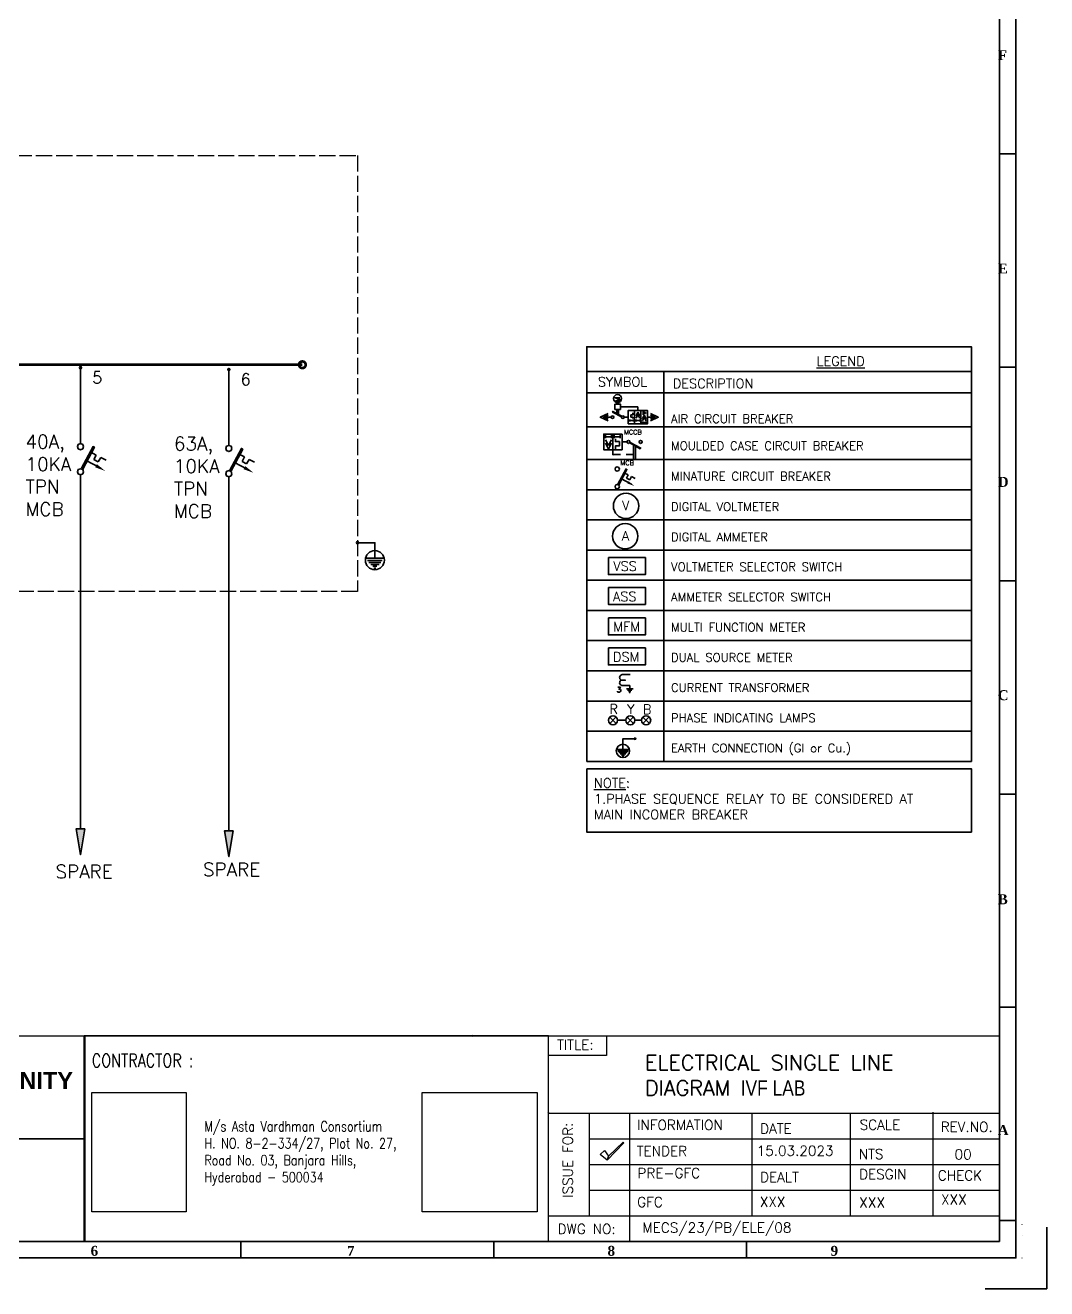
# Model space of a CAD drawing. Header units: millimetres. Extents: x 1047 to 1398, y 1192 to 1562.
# Drawn here: x 1246.5 to 1397.9, y 1191.9 to 1379.1 of the extents above; entities that cross this region are included whole.
import ezdxf

# ---------------------------------------------------------------- set-up
doc = ezdxf.new("R2010")
doc.units = ezdxf.units.MM
doc.linetypes.add('ACAD_ISO02W100', pattern=[15, 12, -3])
doc.layers.add('TEXT', color=7, linetype='Continuous')
doc.layers.add('TITLE', color=7, linetype='Continuous')
doc.layers.add('walls', color=250, linetype='Continuous', lineweight=30)
doc.styles.add('ARIAL', font='simplex', dxfattribs={"width": 0.8})
doc.styles.get("Standard").update_dxf_attribs({"font": 'arial.ttf'})
doc.styles.add('style1', font='swisse.ttf', dxfattribs={"width": 0.8})
doc.styles.add('Times-Roman', font='times.ttf')
picture_1 = doc.add_image_def('image1.png', size_in_pixel=(170, 215))
picture_2 = doc.add_image_def('image2.png', size_in_pixel=(298, 309))

# ---------------------------------------------------------------- blocks, each defined once
blk = doc.blocks.new('EARTH')
h = blk.add_hatch(color=3)
h.dxf.hatch_style = 2
h.paths.add_polyline_path([(-0.11, 0.11), (-0.16, 0), (0, 0)])
h = blk.add_hatch(color=3)
h.dxf.hatch_style = 2
h.paths.add_polyline_path([(-0.16, 0), (-0.11, -0.11), (0, 0)])
h = blk.add_hatch(color=3)
h.dxf.hatch_style = 2
h.paths.add_polyline_path([(0, 0.16), (-0.11, 0.11), (0, 0)])
h = blk.add_hatch(color=3)
h.dxf.hatch_style = 2
h.paths.add_polyline_path([(-0.11, -0.11), (0, -0.16), (0, 0)])
h = blk.add_hatch(color=3)
h.dxf.hatch_style = 2
h.paths.add_polyline_path([(0.11, 0.11), (0, 0.16), (0, 0)])
h = blk.add_hatch(color=3)
h.dxf.hatch_style = 2
h.paths.add_polyline_path([(0.16, 0), (0.11, 0.11), (0, 0)])
h = blk.add_hatch(color=3)
h.dxf.hatch_style = 2
h.paths.add_polyline_path([(0, -0.16), (0.11, -0.11), (0, 0)])
h = blk.add_hatch(color=3)
h.dxf.hatch_style = 2
h.paths.add_polyline_path([(0.11, -0.11), (0.16, 0), (0, 0)])
at = {"color": 3, "lineweight": 35}
for points in [[(0, 0), (-2.58, 0), (-2.58, -2.31)], [(-3.81, -2.31), (-1.35, -2.31)], [(-3.66, -2.65), (-1.49, -2.65)], [(-3.45, -2.94), (-1.7, -2.94)], [(-3.2, -3.22), (-1.96, -3.22)], [(-2.89, -3.49), (-2.27, -3.49)], [(-2.73, -3.77), (-2.42, -3.77)]]:
    blk.add_lwpolyline(points, dxfattribs=at)
for points in [[(-0.11, 0.11), (-0.16, 0), (0, 0)], [(-0.16, 0), (-0.11, -0.11), (0, 0)], [(0, 0.16), (-0.11, 0.11), (0, 0)], [(-0.11, -0.11), (0, -0.16), (0, 0)], [(0.11, 0.11), (0, 0.16), (0, 0)], [(0.16, 0), (0.11, 0.11), (0, 0)], [(0, -0.16), (0.11, -0.11), (0, 0)], [(0.11, -0.11), (0.16, 0), (0, 0)]]:
    blk.add_lwpolyline(points, close=True, dxfattribs=at)
blk.add_circle((-2.58, -2.59), 1.41, dxfattribs=at)
blk = doc.blocks.new('LOGO2')
at = {"color": 153, "lineweight": 35}
for points in [[(-657.85, 501.65), (-657.85, -182.45), (-8.66, -182.45), (-8.66, 501.65)], [(-653.23, 497.02), (-653.23, -177.82), (-13.29, -177.82), (-13.29, 497.02)]]:
    blk.add_lwpolyline(points, close=True, dxfattribs=at)
for points in [[(-13.29, 127.85), (-8.66, 127.85)], [(-13.29, 67.88), (-8.66, 67.88)], [(-13.29, 7.91), (-8.66, 7.91)], [(-13.29, -52.06), (-8.66, -52.06)], [(-13.29, -112.02), (-8.66, -112.02)], [(-17.33, -191.12), (0, -191.12), (0, -173.79)], [(-13.29, -171.99), (-8.66, -171.99)], [(-226.6, -182.45), (-226.6, -177.82)], [(-155.5, -182.45), (-155.5, -177.82)], [(-84.4, -182.45), (-84.4, -177.82)]]:
    blk.add_lwpolyline(points, dxfattribs=at)
at = {"layer": 'TITLE', "color": 153}
for p, q in [((-6.88, -173.14), (-6.88, -173.06)), ((-6.96, -176.11), (-6.96, -176.03)), ((-6.88, -176.11), (-6.88, -176.03)), ((-13.29, -177.82), (-653.23, -177.82)), ((-6.96, -182.56), (-6.96, -182.47))]:
    blk.add_line(p, q, dxfattribs=at)
at = {"layer": 'TITLE', "color": 153, "char_height": 2.8008, "width": 8.5079, "attachment_point": 1}
for s, insert in [('{\\Fromans|c0; \\fTimes New Roman|b1|i0|c0|p18;F}', (-15.71, 157.03)), ('{\\Fromans|c0; \\fTimes New Roman|b1|i0|c0|p18;E}', (-15.71, 97.06)), ('{\\Fromans|c0; \\fTimes New Roman|b1|i0|c0|p18;D}', (-15.71, 37.09)), ('{\\Fromans|c0; \\fTimes New Roman|b1|i0|c0|p18;C}', (-15.71, -22.88)), ('{\\Fromans|c0; \\fTimes New Roman|b1|i0|c0|p18;B}', (-15.71, -80.24)), ('{\\Fromans|c0; \\fTimes New Roman|b1|i0|c0|p18;A}', (-15.71, -145.12)), ('{\\fTimes New Roman|b1|i0|c0|p18; 6}', (-269.9, -179.07)), ('{\\fTimes New Roman|b1|i0|c0|p18; 7}', (-197.81, -179.07)), ('{\\fTimes New Roman|b1|i0|c0|p18;8}', (-123.5, -179.07)), ('{\\fTimes New Roman|b1|i0|c0|p18;9}', (-60.78, -179.07))]:
    blk.add_mtext(s, dxfattribs=dict(at, insert=insert))
blk = doc.blocks.new('CT')
at = {"color": 5, "lineweight": 35}
for points in [[(0.597429, -2.326499), (-0.079375, -2.326499), (-0.244263, -2.282966), (-0.390948, -2.195936), (-0.508176, -2.072041), (-0.586952, -1.920769), (-0.621312, -1.753729), (-0.608577, -1.583655), (-0.549769, -1.423564), (-0.449333, -1.285699), (-0.314995, -1.180642), (0.597429, -1.180642), (-0.314995, -1.180642), (-0.449368, -1.071245), (-0.549522, -0.929887), (-0.608153, -0.766869), (-0.620995, -0.594078), (-0.587093, -0.42418), (-0.508917, -0.269558), (-0.392183, -0.141535), (-0.245427, -0.049424), (-0.079375, 0), (1.573671, 0)], [(0.597429, -2.326499), (1.502763, -2.326499), (1.502763, -3.046695)], [(0.794068, -3.046695), (2.211458, -3.046695)], [(1.030323, -3.297661), (1.975203, -3.297661)], [(1.266543, -3.548592), (1.738983, -3.548592)], [(1.384653, -3.799558), (1.620873, -3.799558)]]:
    blk.add_lwpolyline(points, dxfattribs=at)
at = {"color": 0, "lineweight": 35}
blk.add_lwpolyline([(-1.006157, -2.685451), (-0.453602, -2.685451), (-0.75498, -3.0873), (-0.604308, -3.0873), (-0.503837, -3.137535), (-0.453602, -3.187771), (-0.403366, -3.338478), (-0.403366, -3.438949), (-0.453602, -3.589655), (-0.554073, -3.690126), (-0.704779, -3.740362), (-0.855451, -3.740362), (-1.006157, -3.690126), (-1.056393, -3.639891), (-1.106628, -3.53942)], dxfattribs=at)
blk = doc.blocks.new('MCB')
h = blk.add_hatch(color=5)
h.dxf.hatch_style = 2
h.paths.add_polyline_path([(0.327519, -3.787175), (0.125871, -3.678484), (1.864995, -0.451908), (2.066642, -0.560599)])
h = blk.add_hatch(color=5)
h.dxf.hatch_style = 2
h.paths.add_polyline_path([(2.437518, -3.07654), (2.180872, -3.525626), (3.656506, -4.070985)])
at = {"color": 5, "lineweight": 35}
for points in [[(0.458187, -0.458188), (0.323991, -0.134196), (0, 0), (-0.323956, -0.134196), (-0.458188, -0.458188), (-0.323956, -0.782143), (0, -0.91634), (0.323991, -0.782143)], [(0.327519, -3.787175), (0.125871, -3.678484), (1.864995, -0.451908), (2.066642, -0.560599)], [(0.458187, -4.19354), (0.323991, -3.869584), (0, -3.735387), (-0.323956, -3.869584), (-0.458188, -4.19354), (-0.323956, -4.517531), (0, -4.651728), (0.323991, -4.517531)]]:
    blk.add_lwpolyline(points, close=True, dxfattribs=at)
for points in [[(2.316268, -1.713724), (1.429279, -1.235604)], [(2.318561, -1.708891), (1.964125, -2.366504)], [(3.011593, -3.677496), (0.763834, -2.465952)], [(2.642552, -2.732193), (1.964125, -2.366504)], [(3.000092, -2.06883), (2.642552, -2.732193)], [(3.784988, -2.491916), (3.000092, -2.06883)]]:
    blk.add_lwpolyline(points, dxfattribs=at)
blk = doc.blocks.new('MCCB')
h = blk.add_hatch(color=5)
h.dxf.hatch_style = 2
h.paths.add_polyline_path([(0.222815, -2.621421), (0.083256, -2.546174), (1.287039, -0.312773), (1.426633, -0.388021)])
at = {"color": 5, "lineweight": 35}
for points in [[(0.313267, -0.317112), (0.22038, -0.092851), (-0.00388, 0.000035), (-0.228141, -0.092851), (-0.321028, -0.317112), (-0.228141, -0.541373), (-0.00388, -0.634259), (0.22038, -0.541373)], [(0.313267, -2.902691), (0.22038, -2.67843), (-0.00388, -2.585544), (-0.228141, -2.67843), (-0.321028, -2.902691), (-0.228141, -3.126952), (-0.00388, -3.219838), (0.22038, -3.126952)], [(0.222815, -2.621421), (0.083256, -2.546174), (1.287039, -0.312773), (1.426633, -0.388021)], [(-1.676894, -4.248186), (1.669168, -4.248186), (1.669168, -8.136714), (-1.676894, -8.136714)], [(2.647809, -6.181443), (2.698609, -6.181443), (2.698609, -6.130643), (2.647809, -6.130643)]]:
    blk.add_lwpolyline(points, close=True, dxfattribs=at)
for points in [[(0.574322, -1.802201), (3.687304, -1.802201)], [(0.803205, -1.377562), (3.682118, -1.377562)], [(2.636203, -3.415171), (2.636203, -1.802201)], [(3.687304, -0.880604), (3.687304, -2.302263)], [(-0.00388, -3.219838), (-0.00388, -4.248186)], [(2.636203, -6.19245), (2.636203, -4.579444)], [(-1.680774, -6.19245), (1.665288, -6.19245)], [(1.447059, -6.19245), (2.636203, -6.19245)]]:
    blk.add_lwpolyline(points, dxfattribs=at)
at = {"color": 0, "lineweight": 35}
for points in [[(-1.408359, -4.647389), (-0.782144, -4.647389)], [(-1.095269, -5.899821), (-1.095269, -4.647389)], [(-0.636058, -5.646808), (-0.091087, -5.646808), (-0.091087, -4.811783), (0.831991, -4.811783), (0.831991, -5.646808), (1.473694, -5.646808)], [(-1.408359, -5.899821), (-0.782144, -5.899821)], [(-1.408359, -6.479505), (-0.782144, -6.479505)], [(-1.408359, -7.731937), (-0.782144, -7.731937)], [(-1.095269, -7.731937), (-1.095269, -6.479505)], [(0.786765, -7.105721), (-0.465667, -6.479505)], [(0.786765, -7.105721), (-0.465667, -7.731937)], [(1.541463, -7.105721), (0.289031, -6.479505)], [(1.541463, -7.105721), (0.289031, -7.731937)]]:
    blk.add_lwpolyline(points, dxfattribs=at)
blk = doc.blocks.new('ACB1')
h = blk.add_hatch(color=5)
h.dxf.hatch_style = 2
h.paths.add_polyline_path([(4.523069, 0.190924), (4.45971, 0.073378), (2.578593, 1.087297), (2.641952, 1.204842)])
at = {"color": 5, "lineweight": 35}
for points in [[(4.272385, 1.635655), (4.272385, 2.732194), (3.100916, 2.732194), (3.100916, 1.635655)], [(2.582227, 0.267124), (2.39335, 0.188878), (2.315104, 0), (2.39335, -0.188877), (2.582227, -0.267123), (2.77114, -0.188877), (2.84935, 0), (2.77114, 0.188878)], [(4.523069, 0.190924), (4.45971, 0.073378), (2.578593, 1.087297), (2.641952, 1.204842)], [(4.759995, 0.267124), (4.571118, 0.188878), (4.492871, 0), (4.571118, -0.188877), (4.759995, -0.267123), (4.948872, -0.188877), (5.027118, 0), (4.948872, 0.188878)], [(5.92589, -1.43891), (5.92589, 1.445402), (9.955212, 1.445402), (9.955212, -1.43891)]]:
    blk.add_lwpolyline(points, close=True, dxfattribs=at)
at = {"color": 0, "lineweight": 35}
for points in [[(4.162848, 3.411397), (3.133513, 3.411397), (4.162848, 3.764316), (3.133513, 4.117235), (4.162848, 4.117235)], [(6.426235, 0.526204), (6.426235, 0.024448)], [(6.426235, 0.526204), (6.915502, 0.526204)], [(6.426235, 0.024448), (6.915502, 0.024448)], [(6.915502, 0.902194), (6.915502, 0.526204)], [(6.915502, 0.024448), (6.915502, -0.294851)], [(7.973906, 1.055194), (7.575091, 0.257564)], [(7.973906, 0.56067), (7.575091, -0.236996)], [(7.973906, 1.055194), (8.372757, 0.257564)], [(7.973906, 0.56067), (8.372757, -0.236996)], [(9.08304, 0.886496), (8.912013, 0.886496)], [(9.317037, 0.42859), (8.918186, -0.36904)], [(9.317037, 0.030833), (8.918186, -0.766797)], [(9.08304, 0.46482), (9.08304, 1.308171)], [(9.24821, 0.569701), (9.24821, 1.203325)], [(9.317037, 0.42859), (9.715852, -0.36904)], [(9.317037, 0.030833), (9.715852, -0.766797)], [(9.402515, 0.667632), (9.402515, 1.105359)], [(9.551352, 0.762142), (9.551352, 1.01085)], [(9.700189, 0.824336), (9.700189, 0.94869)], [(6.231995, -0.922125), (6.231995, -0.523275)], [(7.029626, -0.7227), (6.231995, -0.7227)], [(7.029626, -0.922125), (7.029626, -0.523275)], [(7.575091, -0.922125), (7.575091, -0.523275)], [(8.372757, -0.7227), (7.575091, -0.7227)], [(8.372757, -0.922125), (8.372757, -0.523275)], [(8.918186, -1.32154), (8.918186, -0.92269)], [(9.715852, -1.122115), (8.918186, -1.122115)], [(9.715852, -1.32154), (9.715852, -0.92269)]]:
    blk.add_lwpolyline(points, dxfattribs=at)
at = {"color": 5, "lineweight": 35}
for points in [[(3.475425, 2.732194), (3.475425, 3.104586)], [(3.833071, 2.732194), (3.833071, 3.10896)], [(1.654033, -0.758472), (0, 0), (1.654033, 0.758473)], [(1.654033, -0.448592), (0.675816, 0), (1.654033, 0.448557)], [(2.315104, 0), (0.675816, 0)], [(3.475425, 0.679768), (3.475425, 1.635655)], [(3.833071, 0.486975), (3.833071, 1.635655)], [(7.940569, 1.445402), (7.940569, 2.190045), (4.272385, 2.190045)], [(5.92589, 0), (5.027118, 0)], [(7.269021, -1.43891), (7.269021, 1.445402)], [(8.612116, -1.43891), (8.612116, 1.445402)], [(11.606212, 0.003246), (9.955212, 0.003246)], [(10.627995, -0.755226), (12.282028, 0.003246), (10.627995, 0.761718)], [(10.627995, -0.445311), (11.606212, 0.003246), (10.627995, 0.451803)]]:
    blk.add_lwpolyline(points, dxfattribs=at)
blk.add_circle((3.644053, 3.944197), 0.856368, dxfattribs=at)
blk = doc.blocks.new('contractor')
at = {"lineweight": -3}
for p, q in [((2271614, -294981), (2273591, -294981)), ((2271614, -297481), (2271614, -294981)), ((2273591, -294981), (2273591, -297481)), ((2278545, -297481), (2278545, -294981)), ((2278545, -294981), (2280956, -294981)), ((2280956, -294981), (2280956, -297481)), ((2273591, -297481), (2271614, -297481)), ((2280956, -297481), (2278545, -297481))]:
    blk.add_line(p, q, dxfattribs=at)
at = {"layer": 'walls', "color": 6, "lineweight": -3, "attachment_point": 1, "style": 'ARIAL'}
for s, width, gutter_width, insert, char_height in [('{\\C256;CONTRACTOR :}', 5083.32, 1375, (2271614, -294170), 275), ('{\\C256;M/s Asta Vardhman Consortium\\PH. NO. 8-2-334/27, Plot No. 27, Road No. 03, Banjara Hills, Hyderabad - 500034}', 4794, 1066, (2273976, -295581), 213.18)]:
    blk.add_mtext_dynamic_manual_height_columns(s, width=width, gutter_width=gutter_width, heights=[0], dxfattribs=dict(at, insert=insert, char_height=char_height))
at = {"lineweight": -3}
image = blk.add_image(picture_1, insert=(2271614, -297481), size_in_units=(1977, 2500), dxfattribs=at)
image.dxf.flags = 7
image = blk.add_image(picture_2, insert=(2278545, -297481), size_in_units=(2411, 2500), dxfattribs=at)
image.dxf.flags = 7

msp = doc.modelspace()

# ---------------------------------------------------------------- hatches: boundary and pattern name
h = msp.add_hatch(color=0)
h.dxf.hatch_style = 2
h.paths.add_polyline_path([(1254.56, 1328.5), (1254.51, 1328.38), (1254.68, 1328.38)])
h = msp.add_hatch(color=0)
h.dxf.hatch_style = 2
h.paths.add_polyline_path([(1254.51, 1328.38), (1254.56, 1328.26), (1254.68, 1328.38)])
h = msp.add_hatch(color=0)
h.dxf.hatch_style = 2
h.paths.add_polyline_path([(1254.68, 1328.55), (1254.56, 1328.5), (1254.68, 1328.38)])
h = msp.add_hatch(color=0)
h.dxf.hatch_style = 2
h.paths.add_polyline_path([(1254.56, 1328.26), (1254.68, 1328.21), (1254.68, 1328.38)])
h = msp.add_hatch(color=0)
h.dxf.hatch_style = 2
h.paths.add_polyline_path([(1254.8, 1328.5), (1254.68, 1328.55), (1254.68, 1328.38)])
h = msp.add_hatch(color=0)
h.dxf.hatch_style = 2
h.paths.add_polyline_path([(1254.85, 1328.38), (1254.8, 1328.5), (1254.68, 1328.38)])
h = msp.add_hatch(color=0)
h.dxf.hatch_style = 2
h.paths.add_polyline_path([(1254.68, 1328.21), (1254.8, 1328.26), (1254.68, 1328.38)])
h = msp.add_hatch(color=0)
h.dxf.hatch_style = 2
h.paths.add_polyline_path([(1254.8, 1328.26), (1254.85, 1328.38), (1254.68, 1328.38)])
h = msp.add_hatch(color=0)
h.dxf.hatch_style = 2
h.paths.add_polyline_path([(1276.56, 1328.21), (1276.51, 1328.1), (1276.67, 1328.1)])
h = msp.add_hatch(color=0)
h.dxf.hatch_style = 2
h.paths.add_polyline_path([(1276.51, 1328.1), (1276.56, 1327.98), (1276.67, 1328.09)])
h = msp.add_hatch(color=0)
h.dxf.hatch_style = 2
h.paths.add_polyline_path([(1276.67, 1328.26), (1276.56, 1328.21), (1276.67, 1328.1)])
h = msp.add_hatch(color=0)
h.dxf.hatch_style = 2
h.paths.add_polyline_path([(1276.56, 1327.98), (1276.67, 1327.93), (1276.67, 1328.09)])
h = msp.add_hatch(color=0)
h.dxf.hatch_style = 2
h.paths.add_polyline_path([(1276.79, 1328.21), (1276.67, 1328.26), (1276.67, 1328.1)])
h = msp.add_hatch(color=0)
h.dxf.hatch_style = 2
h.paths.add_polyline_path([(1276.67, 1327.93), (1276.79, 1327.98), (1276.68, 1328.09)])
h = msp.add_hatch(color=0)
h.dxf.hatch_style = 2
h.paths.add_polyline_path([(1276.84, 1328.1), (1276.79, 1328.21), (1276.68, 1328.1)])
h = msp.add_hatch(color=0)
h.dxf.hatch_style = 2
h.paths.add_polyline_path([(1276.79, 1327.98), (1276.84, 1328.1), (1276.68, 1328.1)])
h = msp.add_hatch(color=5)
h.dxf.hatch_style = 2
h.paths.add_polyline_path([(1255.32, 1260.03), (1254.68, 1256.18), (1254.04, 1260.03)])
h = msp.add_hatch(color=5)
h.dxf.hatch_style = 2
h.paths.add_polyline_path([(1277.32, 1259.74), (1276.67, 1255.9), (1276.03, 1259.74)])

# ---------------------------------------------------------------- linework, layer by layer
at = {"color": 5, "linetype": 'ACAD_ISO02W100', "ltscale": 0.2}
msp.add_lwpolyline([(1146.08, 1359.82), (1295.74, 1359.82), (1295.74, 1295.18), (1146.08, 1295.18)], close=True, dxfattribs=at)
at = {"color": 0, "lineweight": 35}
for points in [[(1329.72, 1270), (1329.72, 1331.46), (1386.75, 1331.46), (1386.75, 1270)], [(1386.75, 1331.46), (1329.72, 1331.46)], [(1386.75, 1327.8), (1329.72, 1327.8)], [(1341.16, 1270), (1341.16, 1327.8)], [(1386.75, 1324.63), (1329.72, 1324.63)], [(1386.75, 1319.59), (1329.72, 1319.59)], [(1386.75, 1314.74), (1329.72, 1314.74)], [(1386.75, 1310.26), (1329.72, 1310.26)], [(1386.75, 1305.81), (1329.72, 1305.81)], [(1386.75, 1301.34), (1329.72, 1301.34)], [(1386.75, 1296.86), (1329.72, 1296.86)], [(1386.75, 1292.38), (1329.72, 1292.38)], [(1386.75, 1287.91), (1329.72, 1287.91)], [(1386.75, 1283.43), (1329.72, 1283.43)], [(1386.75, 1278.95), (1329.72, 1278.95)], [(1333.13, 1276.58), (1334.1, 1275.64)], [(1333.14, 1275.63), (1334.08, 1276.6)], [(1334.29, 1276.11), (1335.51, 1276.11)], [(1335.7, 1276.58), (1336.67, 1275.64)], [(1335.72, 1275.63), (1336.66, 1276.6)], [(1336.86, 1276.11), (1337.86, 1276.11)], [(1338.05, 1276.58), (1339.02, 1275.64)], [(1338.06, 1275.63), (1339, 1276.6)], [(1386.75, 1274.48), (1329.72, 1274.48)], [(1386.75, 1270), (1329.72, 1270)]]:
    msp.add_lwpolyline(points, dxfattribs=at)
at = {"color": 5, "const_width": 0.4}
msp.add_lwpolyline([(1287.57, 1328.31, 1), (1287.57, 1329.29, 1), (1287.57, 1328.31, 1)], format="xyb", dxfattribs=at)
msp.add_lwpolyline([(1148.77, 1328.8), (1287.57, 1328.8)], dxfattribs=at)
at = {"color": 0, "lineweight": 35}
for points in [[(1254.56, 1328.5), (1254.51, 1328.38), (1254.68, 1328.38)], [(1254.51, 1328.38), (1254.56, 1328.26), (1254.68, 1328.38)], [(1254.68, 1328.55), (1254.56, 1328.5), (1254.68, 1328.38)], [(1254.56, 1328.26), (1254.68, 1328.21), (1254.68, 1328.38)], [(1254.8, 1328.5), (1254.68, 1328.55), (1254.68, 1328.38)], [(1254.85, 1328.38), (1254.8, 1328.5), (1254.68, 1328.38)], [(1254.68, 1328.21), (1254.8, 1328.26), (1254.68, 1328.38)], [(1254.8, 1328.26), (1254.85, 1328.38), (1254.68, 1328.38)], [(1276.56, 1328.21), (1276.51, 1328.1), (1276.67, 1328.1)], [(1276.51, 1328.1), (1276.56, 1327.98), (1276.67, 1328.09)], [(1276.67, 1328.26), (1276.56, 1328.21), (1276.67, 1328.1)], [(1276.56, 1327.98), (1276.67, 1327.93), (1276.67, 1328.09)], [(1276.79, 1328.21), (1276.67, 1328.26), (1276.67, 1328.1)], [(1276.67, 1327.93), (1276.79, 1327.98), (1276.68, 1328.09)], [(1276.84, 1328.1), (1276.79, 1328.21), (1276.68, 1328.1)], [(1276.79, 1327.98), (1276.84, 1328.1), (1276.68, 1328.1)], [(1329.72, 1268.92), (1386.75, 1268.92), (1386.75, 1259.55), (1329.72, 1259.55)]]:
    msp.add_lwpolyline(points, close=True, dxfattribs=at)
at = {"color": 5, "lineweight": 35}
for points in [[(1254.68, 1328.38), (1254.68, 1317.08)], [(1276.67, 1328.1), (1276.67, 1316.8)], [(1254.68, 1260.03), (1254.68, 1312.48)], [(1276.67, 1259.74), (1276.67, 1312.19)]]:
    msp.add_lwpolyline(points, dxfattribs=at)
for points in [[(1332.93, 1300.23), (1338.43, 1300.23), (1338.43, 1297.7), (1332.93, 1297.7)], [(1332.93, 1295.8), (1338.43, 1295.8), (1338.43, 1293.27), (1332.93, 1293.27)], [(1332.93, 1291.28), (1338.43, 1291.28), (1338.43, 1288.75), (1332.93, 1288.75)], [(1332.93, 1286.84), (1338.43, 1286.84), (1338.43, 1284.31), (1332.93, 1284.31)], [(1255.32, 1260.03), (1254.68, 1256.18), (1254.04, 1260.03)], [(1277.32, 1259.74), (1276.67, 1255.9), (1276.03, 1259.74)]]:
    msp.add_lwpolyline(points, close=True, dxfattribs=at)
for centre in [(1335.55, 1307.88), (1335.43, 1303.39)]:
    msp.add_circle(centre, 1.88, dxfattribs=at)
at = {"color": 0, "lineweight": 35}
for centre in [(1333.61, 1276.11), (1336.19, 1276.11), (1338.53, 1276.11)]:
    msp.add_circle(centre, 0.675, dxfattribs=at)
at = {"layer": 'TITLE', "color": 153}
for p, q in [((1053.45, 1229.33), (1390.84, 1229.33)), ((1053.45, 1229.33), (1390.84, 1229.33)), ((1186.47, 1229.33), (1324.07, 1229.33)), ((1255.21, 1229.33), (1255.33, 1229.33)), ((1255.21, 1198.85), (1255.21, 1229.33)), ((1255.33, 1229.33), (1255.21, 1229.33)), ((1255.21, 1229.33), (1255.21, 1198.85)), ((1255.27, 1229.39), (1324.07, 1229.39)), ((1255.27, 1229.39), (1324.07, 1229.39)), ((1255.27, 1229.33), (1280.22, 1229.33)), ((1255.27, 1229.33), (1267.2, 1229.33)), ((1255.33, 1229.33), (1255.33, 1198.85)), ((1255.33, 1198.85), (1255.33, 1229.33)), ((1312.82, 1229.28), (1312.71, 1229.39)), ((1312.82, 1229.28), (1312.71, 1229.39)), ((1312.71, 1229.39), (1312.83, 1229.28)), ((1312.71, 1229.39), (1312.83, 1229.28)), ((1324.07, 1198.85), (1324.07, 1229.33)), ((1324.07, 1229.33), (1332.65, 1229.33)), ((1324.07, 1226.44), (1324.07, 1229.33)), ((1332.65, 1229.33), (1332.65, 1226.44)), ((1332.65, 1226.44), (1324.07, 1226.44)), ((1324.01, 1217.96), (1324.13, 1217.84)), ((1324.01, 1217.96), (1324.13, 1217.84)), ((1324.13, 1217.84), (1324.01, 1217.96)), ((1324.13, 1217.84), (1324.01, 1217.96)), ((1324.07, 1217.96), (1324.07, 1217.84)), ((1324.07, 1217.96), (1324.07, 1217.84)), ((1324.07, 1217.9), (1390.84, 1217.9)), ((1330.08, 1217.9), (1330.08, 1202.66)), ((1336.1, 1198.85), (1336.1, 1217.9)), ((1354.26, 1202.59), (1354.26, 1217.83)), ((1368.81, 1202.66), (1368.81, 1217.9)), ((1381.07, 1202.78), (1381.07, 1218.02)), ((1186.47, 1214.09), (1255.27, 1214.09)), ((1255.27, 1214.09), (1186.47, 1214.09)), ((1330.08, 1214.09), (1355.82, 1214.09)), ((1335.2, 1213.49), (1332.74, 1210.92)), ((1335.2, 1213.49), (1332.74, 1210.92)), ((1332.95, 1211.53), (1335.12, 1213.57)), ((1332.95, 1211.53), (1335.12, 1213.57)), ((1335.12, 1213.57), (1335.2, 1213.49)), ((1335.12, 1213.57), (1335.2, 1213.49)), ((1355.82, 1214.09), (1390.84, 1214.09)), ((1331.74, 1211.77), (1332.38, 1212.35)), ((1331.74, 1211.77), (1332.38, 1212.35)), ((1332.74, 1210.92), (1331.74, 1211.77)), ((1332.74, 1210.92), (1331.74, 1211.77)), ((1332.38, 1212.35), (1332.96, 1211.53)), ((1332.38, 1212.35), (1332.96, 1211.53)), ((1332.96, 1211.53), (1332.74, 1210.92)), ((1332.96, 1211.53), (1332.74, 1210.92)), ((1332.74, 1210.92), (1332.95, 1211.53)), ((1332.74, 1210.92), (1332.95, 1211.53)), ((1330.08, 1210.28), (1355.82, 1210.28)), ((1355.82, 1210.28), (1390.84, 1210.28)), ((1330.08, 1206.47), (1355.82, 1206.47)), ((1355.82, 1206.47), (1390.84, 1206.47)), ((1324.07, 1202.66), (1390.84, 1202.66))]:
    msp.add_line(p, q, dxfattribs=at)

# ---------------------------------------------------------------- block references
for name, p, xscale, yscale, zscale in [('LOGO2', (1397.92, 1292.63), 0.5272261147577082, 0.5272261147577082, 0.5272261147577082), ('ACB1', (1331.74, 1321.03), 0.7, 0.7, 0.7), ('MCB', (1334.24, 1313.67), 0.7, 0.7, 0.7), ('CT', (1335.04, 1282.88), 0.7, 0.7, 0.7), ('EARTH', (1336.9, 1273.38), 0.7, 0.7, 0.7)]:
    msp.add_blockref(name, p, dxfattribs=dict(xscale=xscale, yscale=yscale, zscale=zscale))
at = {"xscale": 0.7, "yscale": 0.7, "zscale": 0.7, "rotation": 270}
msp.add_blockref('MCCB', (1337.94, 1317.36), dxfattribs=at)
for p in [(1254.68, 1317.13), (1276.67, 1316.85)]:
    msp.add_blockref('MCB', p)
at = {"xscale": -1}
msp.add_blockref('EARTH', (1295.74, 1302.43), dxfattribs=at)
at = {"layer": 'walls', "color": 6, "lineweight": -3, "xscale": 0.007068738423375969, "yscale": 0.007068738423375969, "zscale": 0.007068738423375969}
msp.add_blockref('contractor', (-14801.09, 3306.07), dxfattribs=at)

# ---------------------------------------------------------------- texts
at = {"layer": 'TEXT'}
for s, insert, char_height, width, attachment_point, style in [('\\A1;\\pxql;{\\L\\Fromans.shx|c228;LEGEND}', (1363.8, 1330.04), 1.4, 8.6902, 1, 'Times-Roman'), ('\\A1;\\pxql;{\\Fromans.shx|c228;SYMBOL}', (1331.37, 1326.98), 1.4, 15.5966, 1, 'Times-Roman'), ('\\A1;\\pxql;{\\Fromans.shx|c228;DESCRIPTION}', (1342.49, 1326.72), 1.4, 15.5966, 1, 'Times-Roman'), ('\\A1;\\pxql;{\\Fromans.shx|c228;AIR CIRCUIT BREAKER}', (1342.22, 1321.42), 1.26, 28.958, 1, 'Times-Roman'), ('\\A1;{\\Fromans.shx|c0;40A,\\P10KA\\PTPN\\PMCB}', (1246.53, 1318.4), 2, 14.3444, 1, 'Times-Roman'), ('\\A1;\\pxql;{\\Fromans.shx|c228;MCCB\\P}', (1335.26, 1319.16), 0.7, 5.1039, 1, 'Times-Roman'), ('\\A1;{\\Fromans.shx;63A,\\P10KA\\PTPN\\PMCB}', (1268.52, 1318.11), 2, 14.3444, 1, 'Times-Roman'), ('\\A1;\\pxql;{\\Fromans.shx|c228;MOULDED CASE CIRCUIT BREAKER\\P}', (1342.22, 1317.42), 1.26, 41.6955, 1, 'Times-Roman'), ('\\A1;\\pxql;{\\Fromans.shx|c228;MCB\\P}', (1334.73, 1314.61), 0.7, 5.1039, 1, 'Times-Roman'), ('\\A1;\\pxql;{\\Fromans.shx|c228;MINATURE CIRCUIT BREAKER\\P}', (1342.22, 1312.91), 1.26, 28.958, 1, 'Times-Roman'), ('\\A1;\\pxql;{\\Fromans.shx|c228;V}', (1334.96, 1308.63), 1.4, 3.1445, 1, 'Times-Roman'), ('\\A1;\\pxql;{\\Fromans.shx|c228;DIGITAL VOLTMETER}', (1342.22, 1308.39), 1.26, 28.958, 1, 'Times-Roman'), ('\\A1;\\pxql;{\\Fromans.shx|c228;A}', (1334.93, 1304.14), 1.4, 3.1445, 1, 'Times-Roman'), ('\\A1;\\pxql;{\\Fromans.shx|c228;DIGITAL AMMETER}', (1342.22, 1303.91), 1.26, 28.958, 1, 'Times-Roman'), ('\\A1;\\pxql;{\\Fromans.shx|c228;VSS}', (1333.67, 1299.64), 1.4, 3.1445, 1, 'Times-Roman'), ('\\A1;\\pxql;{\\Fromans.shx|c228;VOLTMETER SELECTOR SWITCH}', (1342.22, 1299.48), 1.26, 39.038, 1, 'Times-Roman'), ('\\A1;\\pxql;{\\Fromans.shx|c228;ASS}', (1333.62, 1295.16), 1.4, 3.1445, 1, 'Times-Roman'), ('\\A1;\\pxql;{\\Fromans.shx|c228;AMMETER SELECTOR SWITCH}', (1342.22, 1295.01), 1.26, 39.038, 1, 'Times-Roman'), ('\\A1;\\pxql;{\\Fromans.shx|c228;MFM}', (1333.67, 1290.69), 1.4, 3.1445, 1, 'Times-Roman'), ('\\A1;\\pxql;{\\Fromans.shx|c228;MULTI FUNCTION METER}', (1342.22, 1290.53), 1.26, 39.038, 1, 'Times-Roman'), ('\\A1;\\pxql;{\\Fromans.shx|c228;DSM}', (1333.62, 1286.2), 1.4, 3.1445, 1, 'Times-Roman'), ('\\A1;\\pxql;{\\Fromans.shx|c228;DUAL SOURCE METER}', (1342.22, 1286.05), 1.26, 39.038, 1, 'Times-Roman'), ('\\A1;\\pxql;{\\Fromans.shx|c228;CURRENT TRANSFORMER}', (1342.22, 1281.58), 1.26, 28.958, 1, 'Times-Roman'), ('\\A1;\\pxql;{\\Fromans.shx|c228;\\C1;R}', (1333.09, 1278.49), 1.4, 3.1445, 1, 'Times-Roman'), ('\\A1;\\pxql;{\\Fromans.shx|c228;\\C2;Y}', (1335.72, 1278.46), 1.4, 3.1445, 1, 'Times-Roman'), ('\\A1;\\pxql;{\\Fromans.shx|c228;\\C5;B}', (1338.06, 1278.43), 1.4, 3.1445, 1, 'Times-Roman'), ('\\A1;\\pxql;{\\Fromans.shx|c228;PHASE INDICATING LAMPS}', (1342.22, 1277.1), 1.26, 28.958, 1, 'Times-Roman'), ('\\A1;\\pxql;{\\Fromans.shx|c228;EARTH CONNECTION (GI or Cu.)}', (1342.22, 1272.63), 1.26, 37.988, 1, 'Times-Roman'), ('\\A1;\\pxql;{\\L\\Fromans.shx|c228;NOTE\\l:\\P\\C0;1.PHASE SEQUENCE RELAY TO BE CONSIDERED AT MAIN INCOMER BREAKER}', (1330.8, 1267.51), 1.4, 52.585, 1, 'Times-Roman'), ('\\A1;{\\Fromans.shx|c228;SPARE}', (1250.97, 1254.69), 2, 12.6522, 1, 'Times-Roman'), ('\\A1;{\\Fromans.shx|c228;SPARE}', (1272.83, 1255), 2, 12.6522, 1, 'Times-Roman'), ('{\\W1;\\fArial|b1|i0|c0|p34; IVF CENTER IN\\PMODERN GOVERNMENT MATERNITY HOSPITAL AT  PETLABURZ, }', (1222.19, 1222.45), 2.4958, 78.7141, 5, 'style1')]:
    msp.add_mtext(s, dxfattribs=dict(at, insert=insert, char_height=char_height, width=width, attachment_point=attachment_point, style=style))
at = {"layer": 'TEXT', "char_height": 2, "width": 0.2401, "attachment_point": 1}
for s, insert in [('{\\Fromans|c0;\\H0.875x;5}', (1256.42, 1327.79)), ('{\\Fromans|c0;\\H0.875x;6}', (1278.41, 1327.51))]:
    msp.add_mtext(s, dxfattribs=dict(at, insert=insert))
at = {"layer": 'TITLE', "color": 153, "attachment_point": 1}
for s, insert, char_height, width in [('{\\Fromans.shx|c228;TITLE:}', (1325.31, 1228.77), 1.4766, 8.305), ('{\\Fromans.shx|c0;ELECTRICAL SINGLE LINE   \\PDIAGRAM \\Fswis721 bdcnoul bt.shx|c0;IVF LAB}', (1338.37, 1226.49), 2.2502, 66.0289), ('{\\Fromans.shx|c228;INFORMATION}', (1337.18, 1216.88), 1.4766, 15.6584), ('{\\Fromans.shx|c228;DATE}', (1355.43, 1216.33), 1.4766, 12.1766), ('{\\Fromans.shx|c228;SCALE}', (1370.18, 1216.9), 1.4766, 82.5361), ('{\\Fromans.shx|c228;REV.NO.}', (1382.19, 1216.59), 1.4766, 8.647), ('{\\Fromans.shx|c228;TENDER}', (1337.13, 1213), 1.4766, 11.3732), ('{\\Fromans.shx|c0;15.03.2023}', (1354.92, 1213.05), 1.4766, 12.9534), ('{\\Fromans.shx|c228;NTS}', (1370.04, 1212.56), 1.4766, 7.9519), ('{\\Fromans|c0;00}', (1384.26, 1212.51), 1.4766, 5.2412), ('{\\Fromans.shx|c228;PRE-GFC}', (1337.23, 1209.74), 1.4766, 14.8039), ('{\\Fromans.shx|c228;DEALT}', (1355.41, 1209.14), 1.4766, 10.0961), ('{\\Fromans.shx|c228;DESGIN}', (1370.1, 1209.58), 1.4766, 9.5865), ('{\\Fromans.shx|c228;CHECK}', (1381.77, 1209.4), 1.4766, 10.4634), ('{\\Fromans.shx|c228;GFC}', (1337.2, 1205.45), 1.4766, 8.3051), ('{\\Fromans.shx|c228;XXX}', (1355.39, 1205.46), 1.4766, 8.1855), ('{\\Fromans.shx|c228;XXX}', (1370.14, 1205.39), 1.4766, 8.8072), ('{\\Fromans.shx|c228;XXX}', (1382.25, 1205.81), 1.4766, 9.5632), ('{\\Fromans.shx|c228;DWG NO:}', (1325.41, 1201.46), 1.4766, 10.0827), ('{\\Fromans.shx|c228;MECS/23/PB/ELE/08}', (1337.98, 1201.66), 1.4766, 15.6584)]:
    msp.add_mtext(s, dxfattribs=dict(at, insert=insert, char_height=char_height, width=width))
at = {"layer": 'TITLE', "color": 153, "insert": (1326.18, 1205.33), "char_height": 1.4766, "width": 17.6764, "attachment_point": 1, "rotation": 90}
msp.add_mtext('{\\Fromans.shx|c228;ISSUE FOR:}', dxfattribs=at)

doc.saveas('drawing.dxf')
